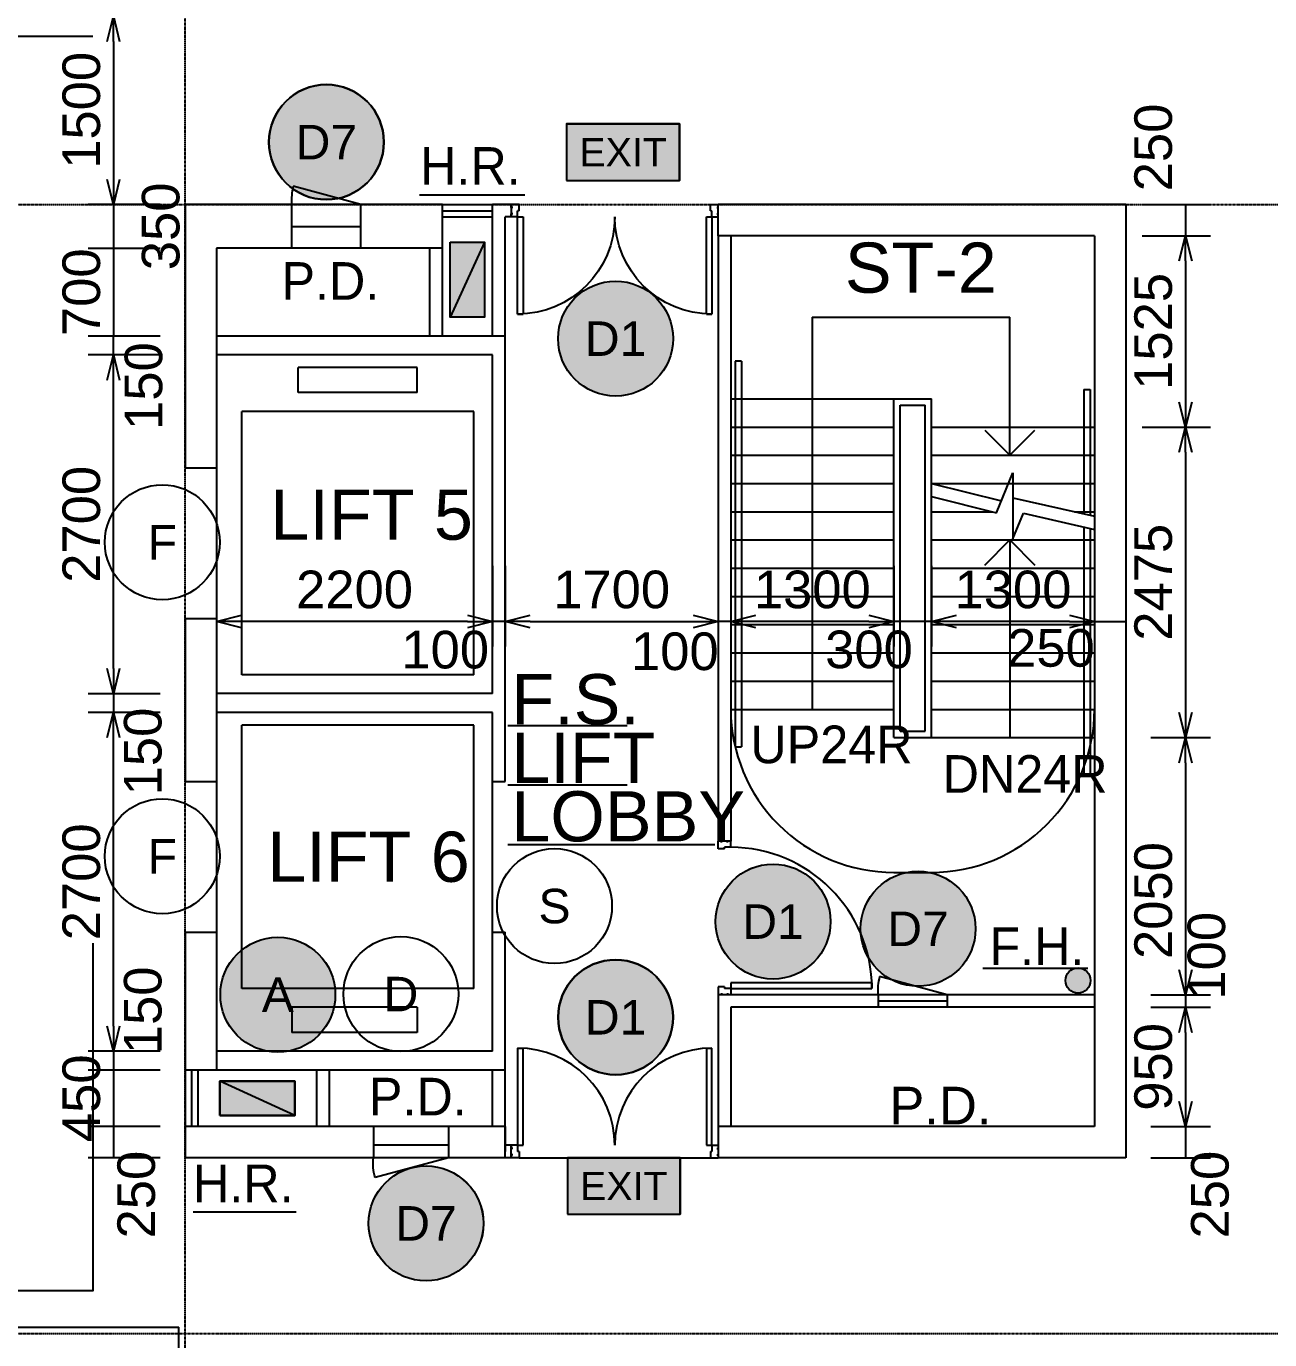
# Model space of a CAD drawing. Header units: millimetres. Extents: x 513 to 50196, y 336 to 55403.
# Drawn here: x 28040 to 37955, y 13222 to 23692 of the extents above; entities that cross this region are included whole.
import ezdxf
from ezdxf.enums import TextEntityAlignment as Align

# ---------------------------------------------------------------- set-up
doc = ezdxf.new("R2010")
doc.units = ezdxf.units.MM
doc.linetypes.add('DASHDOT', pattern=[1, 0.5, -0.25, 0, -0.25])
doc.layers.get('0').update_dxf_attribs({"color": 8})
doc.layers.get('Defpoints').update_dxf_attribs({"color": 8})
for name, color, linetype in [('DLN020__', 8, 'DASHDOT'), ('DLN030', 8, 'Continuous'), ('DLN040__', 8, 'Continuous'), ('DLN041__', 8, 'Continuous'), ('DLN052__', 8, 'Continuous'), ('DLN210__', 8, 'Continuous'), ('DLN220__', 8, 'Continuous'), ('DLN240__', 8, 'Continuous'), ('DLN280__', 8, 'Continuous'), ('DLN325-1', 8, 'Continuous'), ('DLN325__', 8, 'Continuous'), ('DLN580__', 8, 'Continuous'), ('DLN581__', 8, 'Continuous'), ('DLN583__', 8, 'Continuous'), ('DLN661__', 8, 'Continuous'), ('FITDOOR', 8, 'Continuous'), ('FS-10', 8, 'Continuous'), ('MARK', 8, 'Continuous')]:
    doc.layers.add(name, color=color, linetype=linetype)
doc.styles.add('ROMANS', font='swissl.ttf')
doc.styles.add('SWIS721LT450', font='swissl.ttf')
doc.styles.add('SWIS721LT750', font='swissl.ttf')
doc.dimstyles.new('INTDIM', dxfattribs={"dimscale": 200, "dimtxt": 2.25, "dimasz": 1.5, "dimexe": 1, "dimexo": 0, "dimgap": 1, "dimtad": 1, "dimdec": 0, "dimrnd": 1, "dimzin": 1, "dimdsep": 46, "dimtxsty": 'SWIS721LT450', "dimcen": 1, "dimclrd": 256, "dimclre": 256, "dimclrt": 256, "dimaunit": 1, "dimadec": 3, "dimazin": 0, "dimtfac": 1, "dimtdec": 0, "dimtix": 1, "dimtmove": 2, "dimatfit": 0, "dimfxl": 1, "dimtolj": 1, "dimtzin": 0, "dimarcsym": 0})

# ---------------------------------------------------------------- blocks, each defined once
blk = doc.blocks.new('DIMARR')
for p, q in [((-1, 0.25), (0, 0)), ((-1, 0), (0, 0)), ((0, 0), (-1, -0.25))]:
    blk.add_line(p, q)
blk = doc.blocks.new('*D342')
at = {"layer": 'Defpoints', "color": 0, "transparency": 16777216}
for p in [(29308, 23772), (28735, 22272), (29308, 22272)]:
    blk.add_point(p, dxfattribs=at)
at = {"layer": 'DLN030', "lineweight": -2, "transparency": 16777216}
for p, q in [((29108, 23772), (28535, 23772)), ((28735, 23572), (28735, 22472)), ((29108, 22272), (28535, 22272))]:
    blk.add_line(p, q, dxfattribs=at)
at = {"layer": 'DLN030', "lineweight": -2, "transparency": 16777216, "xscale": 200, "yscale": 200, "zscale": 200}
for p, rotation in [((28735, 23772), 90), ((28735, 22272), 270)]:
    blk.add_blockref('DIMARR', p, dxfattribs=dict(at, rotation=rotation))
at = {"layer": 'DLN030', "transparency": 16777216, "insert": (28481, 23022), "char_height": 300, "attachment_point": 5, "rotation": 90, "style": 'SWIS721LT450'}
blk.add_mtext('\\A1;1500', dxfattribs=at)
blk = doc.blocks.new('*D343')
at = {"layer": 'Defpoints', "color": 0, "transparency": 16777216}
for p in [(28735, 21072), (29308, 21072), (29308, 18372)]:
    blk.add_point(p, dxfattribs=at)
at = {"layer": 'DLN030', "lineweight": -2, "transparency": 16777216}
for p, q in [((29108, 21072), (28535, 21072)), ((28735, 18572), (28735, 20872)), ((29108, 18372), (28535, 18372))]:
    blk.add_line(p, q, dxfattribs=at)
at = {"layer": 'DLN030', "lineweight": -2, "transparency": 16777216, "xscale": 200, "yscale": 200, "zscale": 200}
for p, rotation in [((28735, 21072), 90), ((28735, 18372), 270)]:
    blk.add_blockref('DIMARR', p, dxfattribs=dict(at, rotation=rotation))
at = {"layer": 'DLN030', "transparency": 16777216, "insert": (28481, 19722), "char_height": 300, "attachment_point": 5, "rotation": 90, "style": 'SWIS721LT450'}
blk.add_mtext('\\A1;2700', dxfattribs=at)
blk = doc.blocks.new('*D344')
at = {"layer": 'Defpoints', "color": 0, "transparency": 16777216}
for p in [(28735, 18222), (29308, 18222), (29308, 15522)]:
    blk.add_point(p, dxfattribs=at)
at = {"layer": 'DLN030', "lineweight": -2, "transparency": 16777216}
for p, q in [((29108, 18222), (28535, 18222)), ((28735, 15722), (28735, 18022)), ((29108, 15522), (28535, 15522))]:
    blk.add_line(p, q, dxfattribs=at)
at = {"layer": 'DLN030', "lineweight": -2, "transparency": 16777216, "xscale": 200, "yscale": 200, "zscale": 200}
for p, rotation in [((28735, 18222), 90), ((28735, 15522), 270)]:
    blk.add_blockref('DIMARR', p, dxfattribs=dict(at, rotation=rotation))
at = {"layer": 'DLN030', "transparency": 16777216, "insert": (28481, 16872), "char_height": 300, "attachment_point": 5, "rotation": 90, "style": 'SWIS721LT450'}
blk.add_mtext('\\A1;2700', dxfattribs=at)
blk = doc.blocks.new('*D345')
at = {"layer": 'Defpoints', "color": 0, "transparency": 16777216}
for p in [(29308, 15372), (28735, 14922), (29308, 14922)]:
    blk.add_point(p, dxfattribs=at)
at = {"layer": 'DLN030', "lineweight": -2, "transparency": 16777216}
for p, q in [((29108, 15372), (28535, 15372)), ((28735, 15372), (28735, 14922)), ((29108, 14922), (28535, 14922))]:
    blk.add_line(p, q, dxfattribs=at)
at = {"layer": 'DLN030', "transparency": 16777216, "insert": (28481, 15147), "char_height": 300, "attachment_point": 5, "rotation": 90, "style": 'SWIS721LT450'}
blk.add_mtext('\\A1;450', dxfattribs=at)
blk = doc.blocks.new('*D346')
at = {"layer": 'Defpoints', "color": 0, "transparency": 16777216}
for p in [(29308, 14922), (28735, 14672), (29308, 14672)]:
    blk.add_point(p, dxfattribs=at)
at = {"layer": 'DLN030', "lineweight": -2, "transparency": 16777216}
for p, q in [((29108, 14922), (28535, 14922)), ((28735, 14922), (28735, 14672)), ((29108, 14672), (28535, 14672))]:
    blk.add_line(p, q, dxfattribs=at)
at = {"layer": 'DLN030', "transparency": 16777216, "insert": (28919, 14379), "char_height": 300, "attachment_point": 5, "rotation": 90, "style": 'SWIS721LT450'}
blk.add_mtext('\\A1;250', dxfattribs=at)
blk = doc.blocks.new('*D347')
at = {"layer": 'Defpoints', "color": 0, "transparency": 16777216}
for p in [(36737, 22022), (36737, 20497), (37283, 20497)]:
    blk.add_point(p, dxfattribs=at)
at = {"layer": 'DLN030', "lineweight": -2, "transparency": 16777216}
for p, q in [((36937, 22022), (37483, 22022)), ((37283, 21822), (37283, 20697)), ((36937, 20497), (37483, 20497))]:
    blk.add_line(p, q, dxfattribs=at)
at = {"layer": 'DLN030', "lineweight": -2, "transparency": 16777216, "xscale": 200, "yscale": 200, "zscale": 200}
for p, rotation in [((37283, 22022), 90), ((37283, 20497), 270)]:
    blk.add_blockref('DIMARR', p, dxfattribs=dict(at, rotation=rotation))
at = {"layer": 'DLN030', "transparency": 16777216, "insert": (37028, 21260), "char_height": 300, "attachment_point": 5, "rotation": 90, "style": 'SWIS721LT450'}
blk.add_mtext('\\A1;1525', dxfattribs=at)
blk = doc.blocks.new('*D350')
at = {"layer": 'Defpoints', "color": 0, "transparency": 16777216}
for p in [(29308, 15522), (28735, 15372), (29308, 15372)]:
    blk.add_point(p, dxfattribs=at)
at = {"layer": 'DLN030', "lineweight": -2, "transparency": 16777216}
for p, q in [((29108, 15522), (28535, 15522)), ((28735, 15522), (28735, 15372)), ((29108, 15372), (28535, 15372))]:
    blk.add_line(p, q, dxfattribs=at)
at = {"layer": 'DLN030', "transparency": 16777216, "insert": (28971, 15848), "char_height": 300, "attachment_point": 5, "rotation": 90, "style": 'SWIS721LT450'}
blk.add_mtext('\\A1;150', dxfattribs=at)
blk = doc.blocks.new('*D351')
at = {"layer": 'Defpoints', "color": 0, "transparency": 16777216}
for p in [(29308, 18372), (28735, 18222), (29308, 18222)]:
    blk.add_point(p, dxfattribs=at)
at = {"layer": 'DLN030', "lineweight": -2, "transparency": 16777216}
for p, q in [((29108, 18372), (28535, 18372)), ((28735, 18372), (28735, 18222)), ((29108, 18222), (28535, 18222))]:
    blk.add_line(p, q, dxfattribs=at)
at = {"layer": 'DLN030', "transparency": 16777216, "insert": (28971, 17911), "char_height": 300, "attachment_point": 5, "rotation": 90, "style": 'SWIS721LT450'}
blk.add_mtext('\\A1;150', dxfattribs=at)
blk = doc.blocks.new('*D352')
at = {"layer": 'Defpoints', "color": 0, "transparency": 16777216}
for p in [(28735, 21222), (29308, 21222), (29308, 21072)]:
    blk.add_point(p, dxfattribs=at)
at = {"layer": 'DLN030', "lineweight": -2, "transparency": 16777216}
for p, q in [((29108, 21222), (28535, 21222)), ((28735, 21072), (28735, 21222)), ((29108, 21072), (28535, 21072))]:
    blk.add_line(p, q, dxfattribs=at)
at = {"layer": 'DLN030', "transparency": 16777216, "insert": (28977, 20824), "char_height": 300, "attachment_point": 5, "rotation": 90, "style": 'SWIS721LT450'}
blk.add_mtext('\\A1;150', dxfattribs=at)
blk = doc.blocks.new('*D353')
at = {"layer": 'Defpoints', "color": 0, "transparency": 16777216}
for p in [(29308, 22272), (28735, 21922), (29308, 21922)]:
    blk.add_point(p, dxfattribs=at)
at = {"layer": 'DLN030', "lineweight": -2, "transparency": 16777216}
for p, q in [((29108, 22272), (28535, 22272)), ((28735, 22272), (28735, 21922)), ((29108, 21922), (28535, 21922))]:
    blk.add_line(p, q, dxfattribs=at)
at = {"layer": 'DLN030', "transparency": 16777216, "insert": (29114, 22097), "char_height": 300, "attachment_point": 5, "rotation": 90, "style": 'SWIS721LT450'}
blk.add_mtext('\\A1;350', dxfattribs=at)
blk = doc.blocks.new('*D354')
at = {"layer": 'Defpoints', "color": 0, "transparency": 16777216}
for p in [(29308, 21922), (28735, 21222), (29308, 21222)]:
    blk.add_point(p, dxfattribs=at)
at = {"layer": 'DLN030', "lineweight": -2, "transparency": 16777216}
for p, q in [((29108, 21922), (28535, 21922)), ((28735, 21922), (28735, 21222)), ((29108, 21222), (28535, 21222))]:
    blk.add_line(p, q, dxfattribs=at)
at = {"layer": 'DLN030', "transparency": 16777216, "insert": (28481, 21572), "char_height": 300, "attachment_point": 5, "rotation": 90, "style": 'SWIS721LT450'}
blk.add_mtext('\\A1;700', dxfattribs=at)
blk = doc.blocks.new('*D355')
at = {"layer": 'Defpoints', "color": 0, "transparency": 16777216}
for p in [(36808, 20497), (36808, 18022), (37283, 18022)]:
    blk.add_point(p, dxfattribs=at)
at = {"layer": 'DLN030', "lineweight": -2, "transparency": 16777216}
for p, q in [((37008, 20497), (37483, 20497)), ((37283, 20297), (37283, 18222)), ((37008, 18022), (37483, 18022))]:
    blk.add_line(p, q, dxfattribs=at)
at = {"layer": 'DLN030', "lineweight": -2, "transparency": 16777216, "xscale": 200, "yscale": 200, "zscale": 200}
for p, rotation in [((37283, 20497), 90), ((37283, 18022), 270)]:
    blk.add_blockref('DIMARR', p, dxfattribs=dict(at, rotation=rotation))
at = {"layer": 'DLN030', "transparency": 16777216, "insert": (37028, 19260), "char_height": 300, "attachment_point": 5, "rotation": 90, "style": 'SWIS721LT450'}
blk.add_mtext('\\A1;2475', dxfattribs=at)
blk = doc.blocks.new('*D356')
at = {"layer": 'Defpoints', "color": 0, "transparency": 16777216}
for p in [(36808, 18022), (36808, 15972), (37283, 15972)]:
    blk.add_point(p, dxfattribs=at)
at = {"layer": 'DLN030', "lineweight": -2, "transparency": 16777216}
for p, q in [((37008, 18022), (37483, 18022)), ((37283, 17822), (37283, 16172)), ((37008, 15972), (37483, 15972))]:
    blk.add_line(p, q, dxfattribs=at)
at = {"layer": 'DLN030', "lineweight": -2, "transparency": 16777216, "xscale": 200, "yscale": 200, "zscale": 200}
for p, rotation in [((37283, 18022), 90), ((37283, 15972), 270)]:
    blk.add_blockref('DIMARR', p, dxfattribs=dict(at, rotation=rotation))
at = {"layer": 'DLN030', "transparency": 16777216, "insert": (37028, 16723), "char_height": 300, "attachment_point": 5, "rotation": 90, "style": 'SWIS721LT450'}
blk.add_mtext('\\A1;2050', dxfattribs=at)
blk = doc.blocks.new('*D357')
at = {"layer": 'Defpoints', "color": 0, "transparency": 16777216}
for p in [(36808, 15972), (36808, 15872), (37283, 15872)]:
    blk.add_point(p, dxfattribs=at)
at = {"layer": 'DLN030', "lineweight": -2, "transparency": 16777216}
for p, q in [((37008, 15972), (37483, 15972)), ((37283, 15972), (37283, 15872)), ((37008, 15872), (37483, 15872))]:
    blk.add_line(p, q, dxfattribs=at)
at = {"layer": 'DLN030', "transparency": 16777216, "insert": (37452, 16283), "char_height": 300, "attachment_point": 5, "rotation": 90, "style": 'SWIS721LT450'}
blk.add_mtext('\\A1;100', dxfattribs=at)
blk = doc.blocks.new('*D358')
at = {"layer": 'Defpoints', "color": 0, "transparency": 16777216}
for p in [(36808, 15872), (36808, 14922), (37283, 14922)]:
    blk.add_point(p, dxfattribs=at)
at = {"layer": 'DLN030', "lineweight": -2, "transparency": 16777216}
for p, q in [((37008, 15872), (37483, 15872)), ((37283, 15672), (37283, 15122)), ((37008, 14922), (37483, 14922))]:
    blk.add_line(p, q, dxfattribs=at)
at = {"layer": 'DLN030', "lineweight": -2, "transparency": 16777216, "xscale": 200, "yscale": 200, "zscale": 200}
for p, rotation in [((37283, 15872), 90), ((37283, 14922), 270)]:
    blk.add_blockref('DIMARR', p, dxfattribs=dict(at, rotation=rotation))
at = {"layer": 'DLN030', "transparency": 16777216, "insert": (37028, 15397), "char_height": 300, "attachment_point": 5, "rotation": 90, "style": 'SWIS721LT450'}
blk.add_mtext('\\A1;950', dxfattribs=at)
blk = doc.blocks.new('*D359')
at = {"layer": 'Defpoints', "color": 0, "transparency": 16777216}
for p in [(36808, 14922), (36808, 14672), (37283, 14672)]:
    blk.add_point(p, dxfattribs=at)
at = {"layer": 'DLN030', "lineweight": -2, "transparency": 16777216}
for p, q in [((37008, 14922), (37483, 14922)), ((37283, 14922), (37283, 14672)), ((37008, 14672), (37483, 14672))]:
    blk.add_line(p, q, dxfattribs=at)
at = {"layer": 'DLN030', "transparency": 16777216, "insert": (37480, 14379), "char_height": 300, "attachment_point": 5, "rotation": 90, "style": 'SWIS721LT450'}
blk.add_mtext('\\A1;250', dxfattribs=at)
blk = doc.blocks.new('*D360')
at = {"layer": 'Defpoints', "color": 0, "transparency": 16777216}
for p in [(31858, 19591), (33558, 19591), (33558, 18947)]:
    blk.add_point(p, dxfattribs=at)
at = {"layer": 'DLN030', "lineweight": -2, "transparency": 16777216}
for p, q in [((31858, 19391), (31858, 18747)), ((33558, 19391), (33558, 18747)), ((32058, 18947), (33358, 18947))]:
    blk.add_line(p, q, dxfattribs=at)
at = {"layer": 'DLN030', "lineweight": -2, "transparency": 16777216, "xscale": 200, "yscale": 200, "zscale": 200, "rotation": 180}
blk.add_blockref('DIMARR', (31858, 18947), dxfattribs=at)
at = {"layer": 'DLN030', "lineweight": -2, "transparency": 16777216, "xscale": 200, "yscale": 200, "zscale": 200}
blk.add_blockref('DIMARR', (33558, 18947), dxfattribs=at)
at = {"layer": 'DLN030', "transparency": 16777216, "insert": (32708, 19201), "char_height": 300, "attachment_point": 5, "style": 'SWIS721LT450'}
blk.add_mtext('\\A1;1700', dxfattribs=at)
blk = doc.blocks.new('*D361')
at = {"layer": 'Defpoints', "color": 0, "transparency": 16777216}
for p in [(33558, 19591), (33658, 19591), (33558, 18947)]:
    blk.add_point(p, dxfattribs=at)
at = {"layer": 'DLN030', "lineweight": -2, "transparency": 16777216}
for p, q in [((33558, 19391), (33558, 18747)), ((33658, 19391), (33658, 18747)), ((33658, 18947), (33558, 18947))]:
    blk.add_line(p, q, dxfattribs=at)
at = {"layer": 'DLN030', "transparency": 16777216, "insert": (33212, 18708), "char_height": 300, "attachment_point": 5, "style": 'SWIS721LT450'}
blk.add_mtext('\\A1;100', dxfattribs=at)
blk = doc.blocks.new('*D362')
at = {"layer": 'Defpoints', "color": 0, "transparency": 16777216}
for p in [(33658, 19591), (34958, 19591), (33658, 18947)]:
    blk.add_point(p, dxfattribs=at)
at = {"layer": 'DLN030', "lineweight": -2, "transparency": 16777216}
for p, q in [((33658, 19391), (33658, 18747)), ((34958, 19391), (34958, 18747)), ((34758, 18947), (33858, 18947))]:
    blk.add_line(p, q, dxfattribs=at)
at = {"layer": 'DLN030', "lineweight": -2, "transparency": 16777216, "xscale": 200, "yscale": 200, "zscale": 200, "rotation": 180}
blk.add_blockref('DIMARR', (33658, 18947), dxfattribs=at)
at = {"layer": 'DLN030', "lineweight": -2, "transparency": 16777216, "xscale": 200, "yscale": 200, "zscale": 200}
blk.add_blockref('DIMARR', (34958, 18947), dxfattribs=at)
at = {"layer": 'DLN030', "transparency": 16777216, "insert": (34308, 19201), "char_height": 300, "attachment_point": 5, "style": 'SWIS721LT450'}
blk.add_mtext('\\A1;1300', dxfattribs=at)
blk = doc.blocks.new('*D363')
at = {"layer": 'Defpoints', "color": 0, "transparency": 16777216}
for p in [(34958, 19591), (35258, 19591), (34958, 18947)]:
    blk.add_point(p, dxfattribs=at)
at = {"layer": 'DLN030', "lineweight": -2, "transparency": 16777216}
for p, q in [((34958, 19391), (34958, 18747)), ((35258, 19391), (35258, 18747)), ((35258, 18947), (34958, 18947))]:
    blk.add_line(p, q, dxfattribs=at)
at = {"layer": 'DLN030', "transparency": 16777216, "insert": (34760, 18723), "char_height": 300, "attachment_point": 5, "style": 'SWIS721LT450'}
blk.add_mtext('\\A1;300', dxfattribs=at)
blk = doc.blocks.new('*D364')
at = {"layer": 'Defpoints', "color": 0, "transparency": 16777216}
for p in [(35258, 19591), (36558, 19591), (35258, 18947)]:
    blk.add_point(p, dxfattribs=at)
at = {"layer": 'DLN030', "lineweight": -2, "transparency": 16777216}
for p, q in [((35258, 19391), (35258, 18747)), ((36558, 19391), (36558, 18747)), ((36358, 18947), (35458, 18947))]:
    blk.add_line(p, q, dxfattribs=at)
at = {"layer": 'DLN030', "lineweight": -2, "transparency": 16777216, "xscale": 200, "yscale": 200, "zscale": 200, "rotation": 180}
blk.add_blockref('DIMARR', (35258, 18947), dxfattribs=at)
at = {"layer": 'DLN030', "lineweight": -2, "transparency": 16777216, "xscale": 200, "yscale": 200, "zscale": 200}
blk.add_blockref('DIMARR', (36558, 18947), dxfattribs=at)
at = {"layer": 'DLN030', "transparency": 16777216, "insert": (35908, 19201), "char_height": 300, "attachment_point": 5, "style": 'SWIS721LT450'}
blk.add_mtext('\\A1;1300', dxfattribs=at)
blk = doc.blocks.new('*D365')
at = {"layer": 'Defpoints', "color": 0, "transparency": 16777216}
for p in [(36558, 19591), (36808, 19591), (36808, 18947)]:
    blk.add_point(p, dxfattribs=at)
at = {"layer": 'DLN030', "lineweight": -2, "transparency": 16777216}
for p, q in [((36558, 19391), (36558, 18747)), ((36808, 19391), (36808, 18747)), ((36558, 18947), (36808, 18947))]:
    blk.add_line(p, q, dxfattribs=at)
at = {"layer": 'DLN030', "transparency": 16777216, "insert": (36211, 18735), "char_height": 300, "attachment_point": 5, "style": 'SWIS721LT450'}
blk.add_mtext('\\A1;250', dxfattribs=at)
blk = doc.blocks.new('*D366')
at = {"layer": 'Defpoints', "color": 0, "transparency": 16777216}
for p in [(31758, 19591), (31858, 19591), (31758, 18947)]:
    blk.add_point(p, dxfattribs=at)
at = {"layer": 'DLN030', "lineweight": -2, "transparency": 16777216}
for p, q in [((31758, 19391), (31758, 18747)), ((31858, 19391), (31858, 18747)), ((31858, 18947), (31758, 18947))]:
    blk.add_line(p, q, dxfattribs=at)
at = {"layer": 'DLN030', "transparency": 16777216, "insert": (31381, 18721), "char_height": 300, "attachment_point": 5, "style": 'SWIS721LT450'}
blk.add_mtext('\\A1;100', dxfattribs=at)
blk = doc.blocks.new('*D367')
at = {"layer": 'Defpoints', "color": 0, "transparency": 16777216}
for p in [(29558, 19591), (31758, 19591), (29558, 18947)]:
    blk.add_point(p, dxfattribs=at)
at = {"layer": 'DLN030', "lineweight": -2, "transparency": 16777216}
for p, q in [((29558, 19391), (29558, 18747)), ((31758, 19391), (31758, 18747)), ((31558, 18947), (29758, 18947))]:
    blk.add_line(p, q, dxfattribs=at)
at = {"layer": 'DLN030', "lineweight": -2, "transparency": 16777216, "xscale": 200, "yscale": 200, "zscale": 200, "rotation": 180}
blk.add_blockref('DIMARR', (29558, 18947), dxfattribs=at)
at = {"layer": 'DLN030', "lineweight": -2, "transparency": 16777216, "xscale": 200, "yscale": 200, "zscale": 200}
blk.add_blockref('DIMARR', (31758, 18947), dxfattribs=at)
at = {"layer": 'DLN030', "transparency": 16777216, "insert": (30658, 19201), "char_height": 300, "attachment_point": 5, "style": 'SWIS721LT450'}
blk.add_mtext('\\A1;2200', dxfattribs=at)
blk = doc.blocks.new('FSHR-V01')
at = {"layer": 'DLN580__'}
for p, q in [((0, 0), (600, -273)), ((0, 0), (600, 0)), ((0, -273), (0, 0)), ((600, 0), (600, -273)), ((600, -273), (0, -273))]:
    blk.add_line(p, q, dxfattribs=at)
blk = doc.blocks.new('DRNO')
at = {"layer": 'MARK'}
blk.add_circle((0, 0), 1, dxfattribs=at)
at = {"layer": 'MARK', "style": 'ROMANS'}
blk.add_attdef('DRNO', text='', height=0.6, dxfattribs=at).set_placement((0, 0), align=Align.MIDDLE)
blk = doc.blocks.new('DR1CD')
at = {"layer": 'FITDOOR'}
for p, q in [((0, 1), (45, 1)), ((0, 1), (0, 0)), ((45, 0), (45, 1)), ((0, 0), (45, 0))]:
    blk.add_line(p, q, dxfattribs=at)
blk = doc.blocks.new('DR2M')
at = {"layer": 'FITDOOR'}
for centre, start, end in [((0, 0), 0, 90), ((1, 0), 90, 180)]:
    blk.add_arc(centre, 0.5, start, end, dxfattribs=at)
blk = doc.blocks.new('DR1AD')
at = {"layer": 'FITDOOR'}
for p, q in [((-45, 1), (0, 1)), ((-45, 1), (-45, 0)), ((0, 0), (0, 1)), ((-45, 0), (0, 0))]:
    blk.add_line(p, q, dxfattribs=at)
blk = doc.blocks.new('DR1CR2')
at = {"layer": 'FITDOOR'}
for p, q in [((-50, 0), (-50, -50)), ((-50, 0), (0, 0)), ((0, 0), (0, -25)), ((-62.5, -50), (-50, -50)), ((-62.5, -50), (-62.5, -100)), ((-62.5, -100), (0, -100)), ((-12, -25), (0, -25)), ((-12, -75), (0, -75)), ((0, -75), (0, -100))]:
    blk.add_line(p, q, dxfattribs=at)
blk = doc.blocks.new('DR1CL2')
at = {"layer": 'FITDOOR'}
for p, q in [((50, 0), (0, 0)), ((0, 0), (0, -25)), ((50, 0), (50, -50)), ((12, -25), (0, -25)), ((0, -75), (0, -100)), ((12, -75), (0, -75)), ((62.5, -100), (0, -100)), ((62.5, -50), (50, -50)), ((62.5, -50), (62.5, -100))]:
    blk.add_line(p, q, dxfattribs=at)
blk = doc.blocks.new('FSEX-V01')
at = {"layer": 'DLN580__'}
for p, q in [((0, 300), (0, 0)), ((0, 300), (600, 300)), ((600, 300), (600, 0)), ((0, 0), (600, 0))]:
    blk.add_line(p, q, dxfattribs=at)
at = {"layer": 'DLN580__', "style": 'ROMANS'}
blk.add_text('EXIT', height=150, dxfattribs=at).set_placement((300, 150), align=Align.MIDDLE)
blk = doc.blocks.new('DR1AM')
at = {"layer": 'FITDOOR'}
blk.add_arc((0, 0), 1, 90, 180, dxfattribs=at)
blk = doc.blocks.new('*D368')
at = {"layer": 'Defpoints', "color": 0, "transparency": 16777216}
for p in [(36737, 22272), (36737, 22022), (37283, 22022)]:
    blk.add_point(p, dxfattribs=at)
at = {"layer": 'DLN030', "lineweight": -2, "transparency": 16777216}
for p, q in [((36937, 22272), (37483, 22272)), ((37283, 22272), (37283, 22022)), ((36937, 22022), (37483, 22022))]:
    blk.add_line(p, q, dxfattribs=at)
at = {"layer": 'DLN030', "transparency": 16777216, "insert": (37028, 22726), "char_height": 300, "attachment_point": 5, "rotation": 90, "style": 'SWIS721LT450'}
blk.add_mtext('\\A1;250', dxfattribs=at)

msp = doc.modelspace()

# ---------------------------------------------------------------- hatches: boundary and pattern name
at = {"layer": 'FS-10'}
h = msp.add_hatch(color=256, dxfattribs=at)
edge = h.paths.add_edge_path()
edge.add_arc((30433.5, 22768.8), 458.3, 0, 360)
for points in [[(32349.4, 22463.5), (33249.4, 22463.5), (33249.4, 22913.5), (32349.4, 22913.5)], [(31421.7, 21972.3), (31694.5, 21972.3), (31694.5, 21372.3), (31421.7, 21372.3)], [(29583.1, 15010.9), (30183.1, 15010.9), (30183.1, 15283.6), (29583.1, 15283.6)], [(32355.1, 14222.3), (33255.1, 14222.3), (33255.1, 14672.3), (32355.1, 14672.3)]]:
    msp.add_hatch(color=256, dxfattribs=at).paths.add_polyline_path(points)
h = msp.add_hatch(color=256, dxfattribs=at)
edge = h.paths.add_edge_path()
edge.add_arc((32739.7, 21202.1), 458.3, 0, 360)
h = msp.add_hatch(color=256, dxfattribs=at)
edge = h.paths.add_edge_path()
edge.add_arc((33995, 16555.2), 458.3, 0, 360)
h = msp.add_hatch(color=256, dxfattribs=at)
edge = h.paths.add_edge_path()
edge.add_arc((35151.2, 16498.1), 458.3, 0, 360)
h = msp.add_hatch(color=256, dxfattribs=at)
edge = h.paths.add_edge_path()
edge.add_arc((30046.4, 15972.3), 458.3, 0, 360)
h = msp.add_hatch(color=256, dxfattribs=at)
edge = h.paths.add_edge_path()
edge.add_arc((32739.7, 15792.4), 458.3, 0, 360)
h = msp.add_hatch(color=256, dxfattribs=at)
edge = h.paths.add_edge_path()
edge.add_arc((36426.7, 16085.8), 100, 0, 360)
h = msp.add_hatch(color=256, dxfattribs=at)
edge = h.paths.add_edge_path()
edge.add_arc((31228, 14149.8), 458.3, 0, 360)

# ---------------------------------------------------------------- linework, layer by layer
at = {"layer": 'DLN020__'}
for p, q in [((29308.1, 4543.6), (29308.1, 51293.6)), ((1808.1, 22272.3), (45558.1, 22272.3)), ((1808.1, 13272.3), (45558.1, 13272.3))]:
    msp.add_line(p, q, dxfattribs=at)
at = {"layer": 'DLN052__', "ltscale": 0.01}
msp.add_lwpolyline([(25628.2, 22272.3), (27856.2, 22272.3), (27856.2, 23612.1), (28571.2, 23612.1)], dxfattribs=at)
at = {"layer": 'DLN052__', "ltscale": 0.05}
msp.add_lwpolyline([(28571.2, 16383.7), (28571.2, 13610.8), (26561.2, 13610.8), (26561.2, 3750)], dxfattribs=at)
at = {"layer": 'DLN210__'}
for p, q in [((29558.1, 20172.3), (29558.1, 18972.3)), ((29558.1, 17672.3), (29558.1, 16472.3)), ((31758.1, 16472.3), (31758.1, 17672.3))]:
    msp.add_line(p, q, dxfattribs=at)
at = {"layer": 'DLN220__'}
for p, q in [((31358.1, 22272.3), (31758.1, 22272.3)), ((31358.1, 22222.3), (31758.1, 22222.3)), ((31758.1, 21222.3), (31758.1, 22272.3)), ((31908.1, 22272.3), (31758.1, 22272.3)), ((31908.1, 22272.3), (31908.1, 22172.3)), ((31358.1, 22172.3), (31758.1, 22172.3)), ((31858.1, 17672.3), (31858.1, 22172.3)), ((31908.1, 22172.3), (31858.1, 22172.3)), ((33558.1, 22022.3), (33558.1, 17197.3)), ((33658.1, 22022.3), (33658.1, 17197.3)), ((31258.1, 21222.3), (31258.1, 21922.3)), ((31358.1, 21222.3), (31358.1, 21922.3)), ((31858.1, 21222.3), (29558.1, 21222.3)), ((31758.1, 21222.3), (31358.1, 21222.3)), ((31758.1, 21072.3), (29558.1, 21072.3)), ((31758.1, 18372.3), (31758.1, 21072.3)), ((31758.1, 18372.3), (29558.1, 18372.3)), ((31758.1, 18222.3), (29558.1, 18222.3)), ((31758.1, 17672.3), (31758.1, 18222.3)), ((31758.1, 17672.3), (31858.1, 17672.3)), ((33658.1, 17197.3), (33558.1, 17197.3)), ((31758.1, 16472.3), (31858.1, 16472.3)), ((31758.1, 15522.3), (31758.1, 16472.3)), ((31858.1, 14922.3), (31858.1, 16472.3)), ((33558.1, 15972.3), (33558.1, 14922.3)), ((36558.1, 15972.3), (33558.1, 15972.3)), ((33658.1, 15872.3), (33658.1, 14922.3)), ((36558.1, 15872.3), (33658.1, 15872.3)), ((31758.1, 15522.3), (29558.1, 15522.3)), ((29308.1, 15372.3), (29308.1, 14922.3)), ((29358.1, 15372.3), (29358.1, 14922.3)), ((29408.1, 15372.3), (29408.1, 14922.3)), ((31858.1, 15372.3), (29558.1, 15372.3)), ((30358.1, 14922.3), (30358.1, 15372.3)), ((30458.1, 14922.3), (30458.1, 15372.3)), ((31758.1, 14922.3), (31758.1, 15372.3)), ((31858.1, 14922.3), (31858.1, 14722.3)), ((31908.1, 14772.3), (31858.1, 14772.3)), ((31908.1, 14672.3), (31908.1, 14772.3)), ((31908.1, 14672.3), (31858.1, 14672.3))]:
    msp.add_line(p, q, dxfattribs=at)
at = {"layer": 'DLN220__', "ltscale": 0.05}
for p, q in [((31970.6, 14672.3), (33495.6, 14672.3)), ((23130.8, 13322.3), (29258.1, 13322.3)), ((29258.1, 11522.3), (29258.1, 13322.3))]:
    msp.add_line(p, q, dxfattribs=at)
at = {"layer": 'DLN240__'}
for p, q in [((34308.1, 21372.3), (34308.1, 18247.3)), ((34308.1, 21372.3), (35883.1, 21372.3)), ((35883.1, 20272.3), (35883.1, 21372.3)), ((33693.1, 21022.3), (33693.1, 17947.3)), ((33743.1, 21022.3), (33693.1, 21022.3)), ((33743.1, 21022.3), (33743.1, 17947.3)), ((36473.1, 20797.3), (36523.1, 20797.3)), ((36473.1, 20797.3), (36473.1, 19805.2)), ((36523.1, 20797.3), (36523.1, 19793.9)), ((33658.1, 20722.3), (34958.1, 20722.3)), ((34958.1, 18022.3), (34958.1, 20722.3)), ((34958.1, 18072.3), (34958.1, 20722.3)), ((34958.1, 20722.3), (35258.1, 20722.3)), ((35008.1, 20672.3), (35208.1, 20672.3)), ((35008.1, 18072.3), (35008.1, 20672.3)), ((35208.1, 18072.3), (35208.1, 20672.3)), ((35258.1, 18022.3), (35258.1, 20722.3)), ((33658.1, 20497.3), (34958.1, 20497.3)), ((35258.1, 20497.3), (36558.1, 20497.3)), ((35683.1, 20472.3), (35883.1, 20272.3)), ((35883.1, 20272.3), (36083.1, 20472.3)), ((33658.1, 20272.3), (34958.1, 20272.3)), ((35258.1, 20272.3), (36558.1, 20272.3)), ((35777.2, 19813.4), (35908.1, 20131.3)), ((35908.1, 20131.3), (35908.1, 19607.7)), ((33658.1, 20047.3), (34958.1, 20047.3)), ((35258.1, 20047.3), (36558.1, 20047.3)), ((35258.1, 20047.3), (35816.6, 19909)), ((35258.1, 19942.8), (35777.2, 19813.4)), ((35908.1, 19933.6), (36558.1, 19785.9)), ((33658.1, 19822.3), (34958.1, 19822.3)), ((35258.1, 19822.3), (35741.8, 19822.3)), ((35908.1, 19607.7), (35991.5, 19810.2)), ((35991.5, 19810.2), (36558.1, 19681.4)), ((36398.1, 19822.3), (36558.1, 19822.3)), ((36473.1, 19700.7), (36473.1, 17722.3)), ((36523.1, 19689.4), (36523.1, 17722.3)), ((33658.1, 19597.3), (34958.1, 19597.3)), ((35258.1, 19597.3), (36558.1, 19597.3)), ((35683.1, 19397.3), (35883.1, 19597.3)), ((35883.1, 19597.3), (35883.1, 18022.3)), ((35883.1, 19597.3), (36083.1, 19397.3)), ((33658.1, 19372.3), (34958.1, 19372.3)), ((35258.1, 19372.3), (36558.1, 19372.3)), ((33658.1, 19147.3), (34958.1, 19147.3)), ((35258.1, 19147.3), (36558.1, 19147.3)), ((33658.1, 18922.3), (34958.1, 18922.3)), ((35258.1, 18922.3), (36558.1, 18922.3)), ((33658.1, 18697.3), (34958.1, 18697.3)), ((35258.1, 18697.3), (36558.1, 18697.3)), ((33658.1, 18472.3), (34958.1, 18472.3)), ((35258.1, 18472.3), (36558.1, 18472.3)), ((33658.1, 18247.3), (34958.1, 18247.3)), ((35258.1, 18247.3), (36558.1, 18247.3)), ((34958.1, 18022.3), (35258.1, 18022.3)), ((35008.1, 18072.3), (35208.1, 18072.3)), ((35258.1, 18022.3), (36558.1, 18022.3)), ((33693.1, 17947.3), (33743.1, 17947.3)), ((36523.1, 17722.3), (36473.1, 17722.3))]:
    msp.add_line(p, q, dxfattribs=at)
at = {"layer": 'DLN240__', "ltscale": 0.05}
msp.add_line((34958.1, 16947.3), (35258.1, 16947.3), dxfattribs=at)
for centre, start, end in [((34958.1, 18247.3), 180, 270.00116), ((35258.1, 18247.3), 269.99884, 0)]:
    msp.add_arc(centre, 1300, start, end, dxfattribs=at)
at = {"layer": 'DLN280__'}
for p, q in [((29308.1, 22272.3), (29308.1, 20172.3)), ((31358.1, 22272.3), (29308.1, 22272.3)), ((31358.1, 21922.3), (31358.1, 22272.3)), ((33558.1, 22022.3), (33558.1, 22272.3)), ((36808.1, 22272.3), (33558.1, 22272.3)), ((36808.1, 22272.3), (36808.1, 14672.3)), ((36558.1, 22022.3), (33558.1, 22022.3)), ((36558.1, 22022.3), (36558.1, 14922.3)), ((29558.1, 21922.3), (29558.1, 20172.3)), ((31358.1, 21922.3), (29558.1, 21922.3)), ((29308.1, 20172.3), (29558.1, 20172.3)), ((29308.1, 18972.3), (29558.1, 18972.3)), ((29308.1, 18972.3), (29308.1, 17672.3)), ((29558.1, 18972.3), (29558.1, 17672.3)), ((29308.1, 17672.3), (29558.1, 17672.3)), ((29308.1, 16472.3), (29558.1, 16472.3)), ((29308.1, 16472.3), (29308.1, 15372.3)), ((29558.1, 16472.3), (29558.1, 15372.3)), ((29558.1, 15372.3), (29308.1, 15372.3)), ((31858.1, 14922.3), (29308.1, 14922.3)), ((29308.1, 14922.3), (29308.1, 14672.3)), ((31858.1, 14672.3), (31858.1, 14922.3)), ((36558.1, 14922.3), (33558.1, 14922.3)), ((33558.1, 14922.3), (33558.1, 14672.3)), ((31858.1, 14672.3), (29308.1, 14672.3)), ((36808.1, 14672.3), (33558.1, 14672.3))]:
    msp.add_line(p, q, dxfattribs=at)
at = {"layer": 'DLN325__', "ltscale": 0.3}
for p, q in [((30708.1, 22272.3), (30169.5, 22416.6)), ((30158.1, 21922.3), (30158.1, 22272.3)), ((30708.1, 21922.3), (30708.1, 22272.3)), ((30158.1, 22097.3), (30708.1, 22097.3)), ((35383.1, 15972.3), (34844.5, 16116.6)), ((34833.1, 15972.3), (34833.1, 15872.3)), ((35383.1, 15922.3), (34833.1, 15922.3)), ((35383.1, 15972.3), (35383.1, 15872.3)), ((30808.1, 14922.3), (30808.1, 14672.3)), ((31408.1, 14922.3), (31408.1, 14672.3)), ((31408.1, 14772.3), (30808.1, 14772.3)), ((31408.1, 14672.3), (30823.2, 14515.6))]:
    msp.add_line(p, q, dxfattribs=at)
for points in [[(30169.5, 22416.6, 0.097766), (30158.1, 22272.3)], [(34844.5, 16116.6, 0.097766), (34833.1, 15972.3)], [(30823.2, 14515.6, -0.1065172), (30808.1, 14672.3)]]:
    msp.add_lwpolyline(points, format="xyb", dxfattribs=at)
at = {"layer": 'DLN581__'}
msp.add_circle((36426.7, 16085.8), 100, dxfattribs=at)
at = {"layer": 'DLN661__'}
for p, q in [((31158.1, 20972.3), (30208.1, 20972.3)), ((30208.1, 20772.3), (30208.1, 20972.3)), ((31158.1, 20772.3), (31158.1, 20972.3)), ((31158.1, 20772.3), (30208.1, 20772.3)), ((31608.1, 20622.3), (29758.1, 20622.3)), ((29758.1, 18522.3), (29758.1, 20622.3)), ((31608.1, 18522.3), (31608.1, 20622.3)), ((31608.1, 18522.3), (29758.1, 18522.3)), ((29758.1, 16022.3), (29758.1, 18122.3)), ((31608.1, 18122.3), (29758.1, 18122.3)), ((31608.1, 16022.3), (31608.1, 18122.3)), ((31608.1, 16022.3), (29758.1, 16022.3)), ((31158.1, 15872.3), (30158.1, 15872.3)), ((30158.1, 15872.3), (30158.1, 15672.3)), ((31158.1, 15872.3), (31158.1, 15672.3)), ((31158.1, 15672.3), (30158.1, 15672.3))]:
    msp.add_line(p, q, dxfattribs=at)
at = {"layer": 'FS-10'}
for p, q in [((31176.8, 22349), (32015.9, 22349)), ((32831.5, 18115.8), (31881.1, 18115.8)), ((32831.5, 17641.6), (31881.1, 17641.6)), ((33531.1, 17167.3), (31881.1, 17167.3)), ((35667.7, 16183.1), (36505.4, 16183.1)), ((29372.6, 14241.9), (30193.6, 14241.9))]:
    msp.add_line(p, q, dxfattribs=at)
for points in [[(32349.4, 22463.5), (33249.4, 22463.5), (33249.4, 22913.5), (32349.4, 22913.5)], [(31421.7, 21972.3), (31694.5, 21972.3), (31694.5, 21372.3), (31421.7, 21372.3)], [(29583.1, 15010.9), (30183.1, 15010.9), (30183.1, 15283.6), (29583.1, 15283.6)], [(32355.1, 14222.3), (33255.1, 14222.3), (33255.1, 14672.3), (32355.1, 14672.3)]]:
    msp.add_lwpolyline(points, close=True, dxfattribs=at)
for centre, radius in [((30433.5, 22768.8), 458.3), ((32739.7, 21202.1), 458.3), ((33995, 16555.2), 458.3), ((35151.2, 16498.1), 458.3), ((30046.4, 15972.3), 458.3), ((32739.7, 15792.4), 458.3), ((36426.7, 16085.8), 100), ((31228, 14149.8), 458.3)]:
    msp.add_circle(centre, radius, dxfattribs=at)

# ---------------------------------------------------------------- block references
at = {"layer": 'DLN325-1'}
ref = msp.add_blockref('DRNO', (30433.5, 22768.8), dxfattribs=dict(at, xscale=-458.3333333333333, yscale=458.3333333333333, zscale=458.3333333333333, rotation=180))
ref.add_attrib('DRNO', 'D7', dxfattribs={"layer": 'MARK', "height": 275, "style": 'ROMANS'}).set_placement((30433.5, 22768.8), align=Align.MIDDLE)
for p, xscale, yscale, zscale, values in [((32739.7, 21202.1), 458.3333333333139, 458.3333333333139, 458.3333333333139, {'DRNO': 'D1'}), ((33995, 16555.2), 458.3333333333285, 458.3333333333285, 458.3333333333285, {'DRNO': 'D1'}), ((35151.2, 16498.1), 458.3333333333139, 458.3333333333139, 458.3333333333139, {'DRNO': 'D7'}), ((31228, 14149.8), 458.3333333333139, 458.3333333333139, 458.3333333333139, {'DRNO': 'D7'})]:
    msp.add_blockref('DRNO', p, dxfattribs=dict(at, xscale=xscale, yscale=yscale, zscale=zscale)).add_auto_attribs(values)
ref = msp.add_blockref('DRNO', (32739.7, 15792.4), dxfattribs=dict(at, xscale=-458.3333333333139, yscale=458.3333333333139, zscale=458.3333333333333, rotation=180))
ref.add_attrib('DRNO', 'D1', dxfattribs={"layer": 'MARK', "height": 275, "style": 'ROMANS'}).set_placement((32739.7, 15792.4), align=Align.MIDDLE)
at = {"layer": 'DLN325__', "xscale": -1}
for name, p, rotation in [('DR1CL2', (31908.1, 22172.3), 180), ('DR1CR2', (33558.1, 22172.3), 180), ('DR1CR2', (33658.1, 17197.3), 269.9999999933299)]:
    msp.add_blockref(name, p, dxfattribs=dict(at, rotation=rotation))
at = {"layer": 'DLN325__', "xscale": -1, "yscale": 775, "rotation": 180}
for name, p in [('DR1CD', (31958.1, 22172.3)), ('DR1AD', (33508.1, 22172.3))]:
    msp.add_blockref(name, p, dxfattribs=at)
at = {"layer": 'DLN325__'}
for name, p, xscale, yscale, zscale, rotation in [('DR2M', (31958.1, 22172.3), -1550, 1550, 1550, 180), ('DR1AM', (33658.1, 16022.3), 1125, 1125, 1125, 270)]:
    msp.add_blockref(name, p, dxfattribs=dict(at, xscale=xscale, yscale=yscale, zscale=zscale, rotation=rotation))
at = {"layer": 'DLN325__', "xscale": 458.3333333333139, "yscale": 458.3333333333139, "zscale": 458.3333333333139}
for p, values in [((29125.2, 19578.9), {'DRNO': 'F'}), ((29125.2, 17076.1), {'DRNO': 'F'}), ((32252.4, 16679.1), {'DRNO': 'S'}), ((30046.4, 15972.3), {'DRNO': 'A'}), ((31027.9, 15977.7), {'DRNO': 'D'})]:
    msp.add_blockref('DRNO', p, dxfattribs=at).add_auto_attribs(values)
at = {"layer": 'DLN325__', "rotation": 270.0000000066701}
msp.add_blockref('DR1CR2', (33658.1, 15972.3), dxfattribs=at)
at = {"layer": 'DLN325__', "yscale": 1125, "rotation": 270}
msp.add_blockref('DR1AD', (33658.1, 16022.3), dxfattribs=at)
at = {"layer": 'DLN325__', "yscale": 775}
for name, p in [('DR1CD', (31958.1, 14772.3)), ('DR1AD', (33508.1, 14772.3))]:
    msp.add_blockref(name, p, dxfattribs=at)
at = {"layer": 'DLN325__', "xscale": 1550, "yscale": 1550, "zscale": 1550}
msp.add_blockref('DR2M', (31958.1, 14772.3), dxfattribs=at)
at = {"layer": 'DLN325__'}
for name, p in [('DR1CL2', (31908.1, 14772.3)), ('DR1CR2', (33558.1, 14772.3))]:
    msp.add_blockref(name, p, dxfattribs=at)
at = {"layer": 'DLN580__', "xscale": 1.5, "yscale": 1.5, "zscale": 1.5}
for p in [(32349.4, 22463.5), (32355.1, 14222.3)]:
    msp.add_blockref('FSEX-V01', p, dxfattribs=at)
at = {"layer": 'DLN583__'}
for p, rotation in [((31694.5, 21972.3), 270), ((30183.1, 15010.9), 180)]:
    msp.add_blockref('FSHR-V01', p, dxfattribs=dict(at, rotation=rotation))

# ---------------------------------------------------------------- texts
at = {"layer": 'DLN040__', "char_height": 300, "width": 2344.012, "attachment_point": 1, "style": 'SWIS721LT750'}
for s, insert in [('{\\fUnivers|b0|i0|c0|p34;UP24R}', (33814.1, 18117.9)), ('{\\fUnivers|b0|i0|c0|p34;DN24R}', (35347.3, 17882))]:
    msp.add_mtext(s, dxfattribs=dict(at, insert=insert))
at = {"layer": 'DLN041__', "style": 'SWIS721LT750'}
for s, insert, char_height, width, attachment_point in [('ST-2', (34567.6, 21562.3), 400, 1747.501, 7), ('{\\fUnivers|b0|i0|c0|p34;P.D.}', (30075.2, 21811.9), 300, 1310.626, 1), ('LIFT 5', (29987.1, 19593.5), 400, 1880.638, 7), ('LIFT 6', (29961.8, 16866.7), 400, 1880.638, 7), ('{\\fUnivers|b0|i0|c0|p34;P.D.}', (30772.6, 15310.3), 300, 1310.626, 1), ('P.D.', (34922, 14938.8), 300, 1310.626, 7)]:
    msp.add_mtext(s, dxfattribs=dict(at, insert=insert, char_height=char_height, width=width, attachment_point=attachment_point))
at = {"layer": 'DLN041__', "insert": (31908.6, 17188.8), "char_height": 400, "width": 1880.638, "attachment_point": 7, "line_spacing_factor": 0.7, "style": 'SWIS721LT750'}
msp.add_mtext('F.S. LIFT LOBBY', dxfattribs=at)
at = {"layer": 'DLN580__', "char_height": 300, "width": 2017.309, "attachment_point": 7, "style": 'SWIS721LT750'}
for insert in [(31180.7, 22428.6), (29369.8, 14318.7)]:
    msp.add_mtext('{\\fUnivers|b0|i0|c0|p34;H.R.}', dxfattribs=dict(at, insert=insert))
at = {"layer": 'DLN581__', "insert": (35720, 16208.8), "char_height": 300, "width": 1747.929, "attachment_point": 7, "style": 'SWIS721LT750'}
msp.add_mtext('{\\fUnivers|b0|i0|c0|p34;F.H.}', dxfattribs=at)

# ---------------------------------------------------------------- dimensions: what is measured, and where the dimension line sits
at = {"layer": 'DLN030'}
for base, p1, p2, angle, picture, middle in [((28734.8, 22272.3), (29308.1, 23772.3), (29308.1, 22272.3), 90, '*D342', (28480.6, 23022.3)), ((37282.7, 20497.3), (36737, 22022.3), (36737, 20497.3), 90, '*D347', (37028.5, 21259.8)), ((28734.8, 21222.3), (29308.1, 21922.3), (29308.1, 21222.3), 90, '*D354', (28480.6, 21572.3)), ((28734.8, 21072.3), (29308.1, 18372.3), (29308.1, 21072.3), 270, '*D343', (28480.6, 19722.3)), ((37282.7, 18022.3), (36808.1, 20497.3), (36808.1, 18022.3), 90, '*D355', (37028.5, 19259.8)), ((33658.1, 18947), (34958.1, 19590.9), (33658.1, 19590.9), 180, '*D362', (34308.1, 19201.2)), ((35258.1, 18947), (36558.1, 19590.9), (35258.1, 19590.9), 180, '*D364', (35908.1, 19201.2)), ((28734.8, 18222.3), (29308.1, 15522.3), (29308.1, 18222.3), 270, '*D344', (28480.6, 16872.3)), ((37282.7, 14922.3), (36808.1, 15872.3), (36808.1, 14922.3), 90, '*D358', (37028.5, 15397.3)), ((28734.8, 14922.3), (29308.1, 15372.3), (29308.1, 14922.3), 90, '*D345', (28480.6, 15147.3))]:
    dim = msp.add_linear_dim(base=base, p1=p1, p2=p2, angle=angle, dimstyle='INTDIM', override={"dimscale": 1, "dimtxt": 300, "dimasz": 200, "dimexe": 200, "dimexo": 200, "dimgap": 100, "dimrnd": 0, "dimzin": 0, "dimblk": 'DIMARR', "dimcen": 200, "dimclrt": 256}, dxfattribs=at)
    dim.commit()
    dim.dimension.update_dxf_attribs({"geometry": picture, "text_midpoint": middle})
for base, p1, p2, angle, picture, middle in [((37282.7, 22022.3), (36737, 22272.3), (36737, 22022.3), 90, '*D368', (37028.5, 22725.6)), ((28734.8, 21922.3), (29308.1, 22272.3), (29308.1, 21922.3), 90, '*D353', (29113.9, 22097.3)), ((28734.8, 21222.3), (29308.1, 21072.3), (29308.1, 21222.3), 90, '*D352', (28977.1, 20823.8)), ((33558.1, 18947), (33658.1, 19590.9), (33558.1, 19590.9), 180, '*D361', (33212.1, 18707.9)), ((34958.1, 18947), (35258.1, 19590.9), (34958.1, 19590.9), 180, '*D363', (34759.9, 18722.8)), ((28734.8, 18222.3), (29308.1, 18372.3), (29308.1, 18222.3), 90, '*D351', (28970.9, 17911.1)), ((37282.7, 15972.3), (36808.1, 18022.3), (36808.1, 15972.3), 90, '*D356', (37028.5, 16723.3)), ((37282.7, 15872.3), (36808.1, 15972.3), (36808.1, 15872.3), 90, '*D357', (37451.9, 16283.2)), ((28734.8, 15372.3), (29308.1, 15522.3), (29308.1, 15372.3), 90, '*D350', (28970.9, 15848.2)), ((28734.8, 14672.3), (29308.1, 14922.3), (29308.1, 14672.3), 90, '*D346', (28919.2, 14379.4)), ((37282.7, 14672.3), (36808.1, 14922.3), (36808.1, 14672.3), 90, '*D359', (37479.8, 14379.1))]:
    dim = msp.add_linear_dim(base=base, p1=p1, p2=p2, angle=angle, dimstyle='INTDIM', override={"dimscale": 1, "dimtxt": 300, "dimasz": 200, "dimexe": 200, "dimexo": 200, "dimgap": 100, "dimrnd": 0, "dimzin": 0, "dimblk": 'DIMARR', "dimcen": 200, "dimclrt": 256}, dxfattribs=at)
    dim.commit()
    dim.dimension.update_dxf_attribs({"geometry": picture, "text_midpoint": middle, "dimtype": 160})
for base, p1, p2, picture, middle in [((29558.1, 18947), (31758.1, 19590.9), (29558.1, 19590.9), '*D367', (30658.1, 19201.2)), ((33558.1, 18947), (31858.1, 19590.9), (33558.1, 19590.9), '*D360', (32708.1, 19201.2))]:
    dim = msp.add_linear_dim(base=base, p1=p1, p2=p2, dimstyle='INTDIM', override={"dimscale": 1, "dimtxt": 300, "dimasz": 200, "dimexe": 200, "dimexo": 200, "dimgap": 100, "dimrnd": 0, "dimzin": 0, "dimblk": 'DIMARR', "dimcen": 200, "dimclrt": 256}, dxfattribs=at)
    dim.commit()
    dim.dimension.update_dxf_attribs({"geometry": picture, "text_midpoint": middle})
for base, p1, p2, picture, middle in [((31758.1, 18947), (31858.1, 19590.9), (31758.1, 19590.9), '*D366', (31380.7, 18720.9)), ((36808.1, 18947), (36558.1, 19590.9), (36808.1, 19590.9), '*D365', (36211.4, 18734.5))]:
    dim = msp.add_linear_dim(base=base, p1=p1, p2=p2, dimstyle='INTDIM', override={"dimscale": 1, "dimtxt": 300, "dimasz": 200, "dimexe": 200, "dimexo": 200, "dimgap": 100, "dimrnd": 0, "dimzin": 0, "dimblk": 'DIMARR', "dimcen": 200, "dimclrt": 256}, dxfattribs=at)
    dim.commit()
    dim.dimension.update_dxf_attribs({"geometry": picture, "text_midpoint": middle, "dimtype": 160})

doc.saveas('drawing.dxf')
